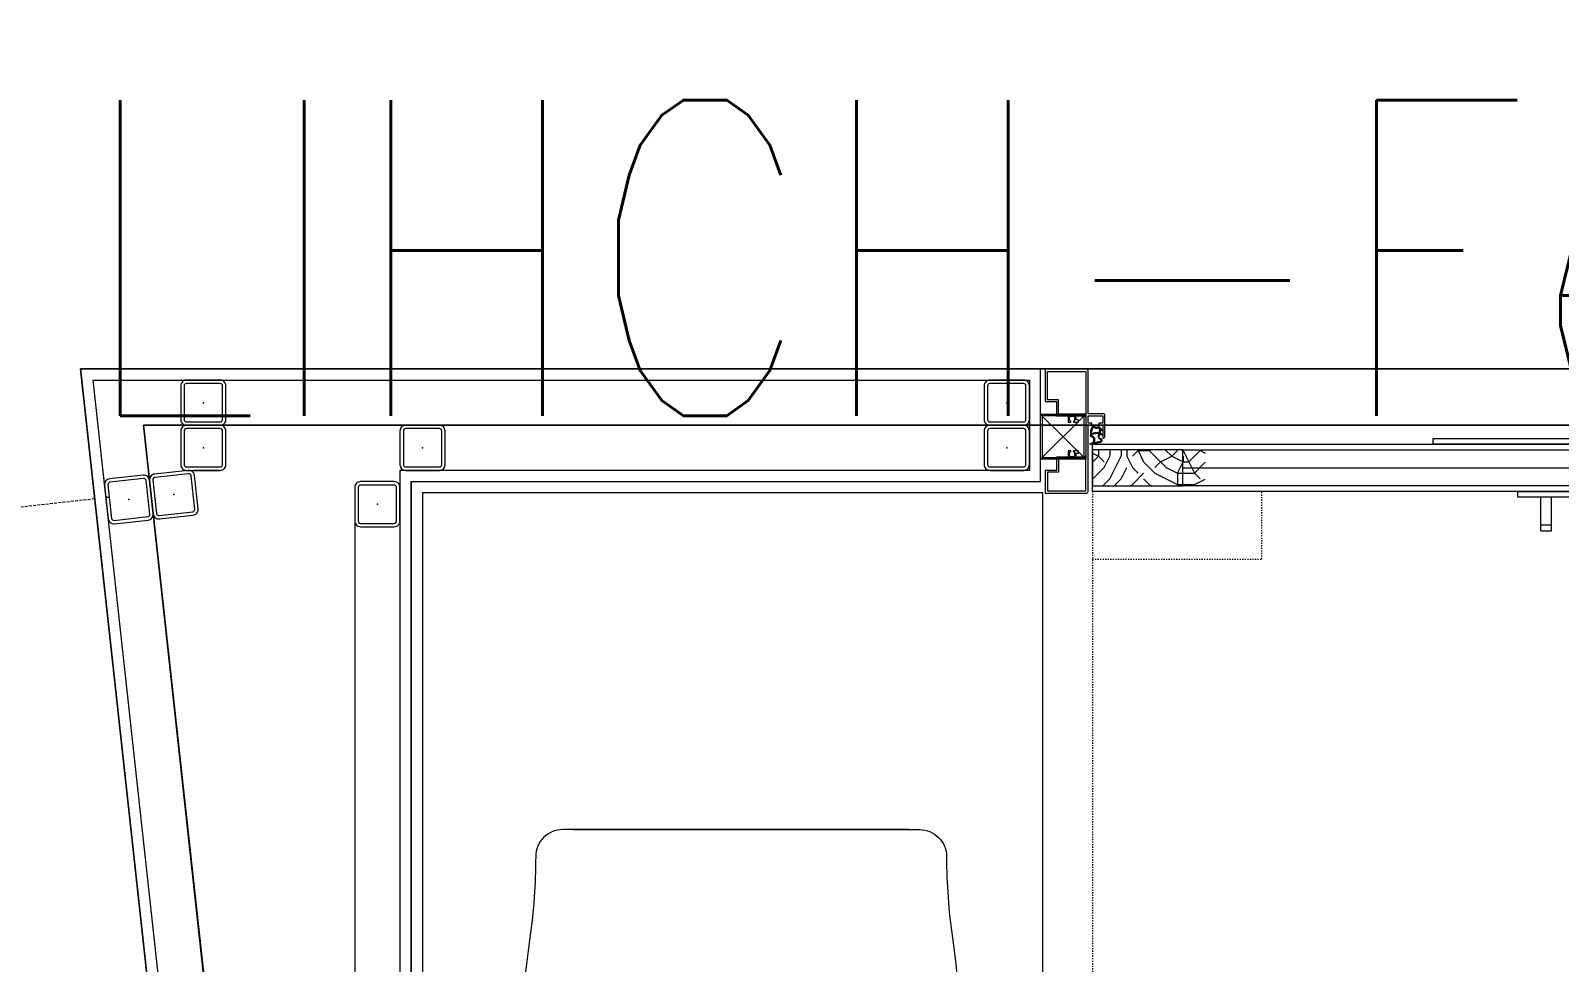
# Model space of a CAD drawing. Extents: x -2749 to 23780, y -1311 to 8245.
# Drawn here: x 9963 to 10098.5, y 2187.4 to 2270 of the extents above; entities that cross this region are included whole.
import ezdxf

# ---------------------------------------------------------------- set-up
doc = ezdxf.new("R2010")
doc.units = 0
doc.header["$MEASUREMENT"] = 0
doc.linetypes.add('DOT2', pattern=[0.125, 0, -0.125])
doc.linetypes.add('HIDDEN', pattern=[0.375, 0.25, -0.125])
doc.layers.get('0').update_dxf_attribs({"color": 9, "lineweight": 9})
for name, color, linetype, lineweight in [('05V', 9, 'Continuous', 9), ('06C', 9, 'Continuous', 9), ('06D', 9, 'Continuous', 9), ('09', 9, 'Continuous', 9), ('10', 9, 'Continuous', 9), ('11', 9, 'Continuous', 9), ('12', 9, 'Continuous', 9), ('20', 9, 'DOT2', 9), ('33', 9, 'BATTING', 9), ('35', 9, 'Continuous', 9), ('40B', 9, 'Continuous', 9), ('E-YAZI', 7, 'Continuous', 30)]:
    doc.layers.add(name, color=color, linetype=linetype, lineweight=lineweight)
doc.styles.add('E-YAZI', font='txttw.shx')
doc.linetypes.add('BATTING', pattern='A,0.0001,-0.1,[134,ltypeshp.shx,S=0.1,R=0,X=-0.1,Y=0],-0.2,[134,ltypeshp.shx,S=0.1,R=180,X=0.1,Y=0],-0.1', length=0.4001)

# ---------------------------------------------------------------- blocks, each defined once
blk = doc.blocks.new('lavabo 120')
at = {"lineweight": 0, "flags": 128}
blk.add_lwpolyline([(55, 0), (0, 0), (0, -120), (55, -120)], close=True, dxfattribs=at)
blk.add_lwpolyline([(55, -120), (55, 0), (0, 0), (0, -120)], close=True)
for points in [[(41.59, -90.14), (10.95, -90.14, -0.414214), (8.55, -87.74, 0.035809), (8.03, -80.54, -0.067889), (8.03, -43, 0.002456), (8.03, -35.74, -0.418149), (12.2, -30.25), (41.32, -30.25)], [(11.93, -90.14), (42.57, -90.14, 0.414214), (44.97, -87.74, -0.035809), (45.49, -80.54, 0.067889), (45.49, -43, -0.025966), (45.49, -35.74, 0.418149), (41.32, -30.25), (12.2, -30.25)]]:
    blk.add_lwpolyline(points, format="xyb")
blk = doc.blocks.new('A$C74064896')
at = {"layer": '05V', "rotation": 180}
blk.add_blockref('lavabo 120', (-414.79, -121), dxfattribs=at)
blk = doc.blocks.new('Prf-40x40')
for points in [[(1.5, -2), (-1.5, -2, -0.414214), (-2, -1.5), (-2, 1.5, -0.414214), (-1.5, 2), (1.5, 2, -0.414214), (2, 1.5), (2, -1.5, -0.414214)], [(1.5, -1.7), (-1.5, -1.7, -0.414214), (-1.7, -1.5), (-1.7, 1.5, -0.414214), (-1.5, 1.7), (1.5, 1.7, -0.414214), (1.7, 1.5), (1.7, -1.5, -0.414214)]]:
    blk.add_lwpolyline(points, format="xyb", close=True)
blk.add_point((0, 0))
blk = doc.blocks.new('p-korkasa_40x40')
at = {"layer": '10'}
for points in [[(-2, -2), (-2, -2, 4.557572), (-2, -2), (2, -2, 6.895317), (2, -2), (2, -2), (2, 2), (-2, 2), (-2, -2)], [(-1.85, -1.85), (-1.85, 1.85), (1.85, 1.85), (1.85, -1.85), (-1.85, -1.85, -4.556435), (-1.85, -1.85)]]:
    blk.add_lwpolyline(points, format="xyb", close=True, dxfattribs=at)
for points in [[(2, -2), (-2, 2)], [(2, 2), (-2, -1.97)]]:
    blk.add_lwpolyline(points, dxfattribs=at)
blk = doc.blocks.new('p-kapı')
at = {"layer": '09'}
h = blk.add_hatch(dxfattribs=at)
h.set_pattern_fill('LOGEND', color=256, scale=10, style=0)
h.set_pattern_definition([(360, (-1595.242, -1979.64), (10, -10), [3, -7]), (360, (-1595.242, -1980.14), (10, -10), [3, -7]), (360, (-1594.742, -1981.14), (10, -10), [2, -8]), (360, (-1594.242, -1982.14), (10, -10), [1.5, -8.5]), (360, (-1594.242, -1983.14), (10, -10), [1, -9]), (360, (-1596.742, -1984.14), (10, -10), [0.5, -2.5, 0.5, -6.5]), (360, (-1595.242, -1984.64), (10, -10), [0.5, -4, 1.5, -4]), (360, (-1593.242, -1985.14), (10, -10), [0.5, -0.5, 0.5, -8.5]), (360, (-1593.742, -1985.64), (10, -10), [0.5, -9.5]), (360, (-1594.242, -1986.64), (10, -10), [1.5, -8.5]), (360, (-1594.242, -1987.64), (10, -10), [2, -8]), (360, (-1594.742, -1988.64), (10, -10), [2.5, -3, 0.5, -4]), (270, (-1598.742, -1982.64), (-10, -10), [0.5, -1, 2.5, -6]), (270, (-1598.242, -1983.64), (-10, -10), [0.5, -0.5, 1.5, -7.5]), (270, (-1597.742, -1987.64), (-10, -10), [1, -9]), (270, (-1597.242, -1983.64), (-10, -10), [2, -3, 0.5, -4.5]), (270, (-1596.742, -1989.14), (-10, -10), [0.5, -9.5]), (270, (-1596.242, -1984.14), (-10, -10), [1.5, -8.5]), (270, (-1595.242, -1984.64), (-10, -10), [1, -9]), (270, (-1594.242, -1984.64), (-10, -10), [0.5, -1.5, 1.5, -6.5]), (270, (-1593.742, -1985.14), (-10, -10), [0.5, -9.5]), (270, (-1593.242, -1983.14), (-10, -10), [1.4, -8.6]), (270, (-1592.742, -1981.14), (-10, -10), [1, -9]), (270, (-1591.742, -1985.14), (-10, -10), [0.5, -9.5]), (270, (-1590.742, -1984.64), (-10, -10), [1.5, -8.5]), (270, (-1589.742, -1984.64), (-10, -10), [1.5, -8.5]), (315, (-1591.242, -1980.6395), (-3e-15, -10), [0.7071, -0.7071, 0.7071, -12.020836]), (315, (-1593.242, -1983.1395), (-3e-15, -10), [1.4142, -12.727936]), (315, (-1597.242, -1988.1395), (-3e-15, -10), [1.4142, -12.727936]), (315, (-1595.242, -1985.6395), (-3e-15, -10), [1.4142, -12.727936]), (315, (-1594.742, -1983.6395), (-3e-15, -10), [1.4142, -12.727936]), (315, (-1591.742, -1981.6395), (-3e-15, -10), [1.4142, -12.727936]), (315, (-1592.742, -1982.1395), (-3e-15, -10), [2.12132, -12.020816]), (315, (-1595.742, -1986.6395), (-3e-15, -10), [0.7071, -13.435036]), (315, (-1596.242, -1987.6395), (-3e-15, -10), [0.7071, -13.435036]), (315, (-1592.242, -1987.6395), (-3e-15, -10), [0.7071, -13.435036]), (315, (-1596.242, -1982.6395), (-3e-15, -10), [0.7071, -13.435036]), (315, (-1590.742, -1986.1395), (-3e-15, -10), [0.7071, -13.435036]), (315, (-1594.242, -1985.1395), (-3e-15, -10), [0.7071, -13.435036]), (315, (-1593.242, -1986.1395), (-3e-15, -10), [0.7071, -13.435036]), (225, (-1593.742, -1984.1395), (-10, 3e-15), [0.7071, -0.7071, 2.12132, -10.606616]), (225, (-1592.242, -1984.1395), (-10, 3e-15), [0.7071, -13.435036]), (225, (-1592.242, -1980.6395), (-10, 3e-15), [0.7071, -13.435036]), (225, (-1594.242, -1983.1395), (-10, 3e-15), [0.7071, -13.435036]), (225, (-1592.742, -1985.1395), (-10, 3e-15), [0.7071, -13.435036]), (225, (-1595.242, -1982.6395), (-10, 3e-15), [0.7071, -13.435036]), (225, (-1591.242, -1982.6395), (-10, 3e-15), [0.7071, -13.435036]), (225, (-1598.242, -1979.6395), (-10, 3e-15), [0.7071, -13.435036]), (225, (-1597.742, -1980.1395), (-10, 3e-15), [1.4142, -12.727936]), (225, (-1597.242, -1980.6395), (-10, 3e-15), [1.4142, -12.727936]), (225, (-1596.242, -1980.6395), (-10, 3e-15), [1.4142, -12.727936]), (225, (-1595.742, -1981.6395), (-10, 3e-15), [1.4142, -12.727936]), (225, (-1591.742, -1985.6395), (-10, 3e-15), [1.4142, -12.727936]), (225, (-1589.742, -1980.6395), (-10, 3e-15), [1.4142, -12.727936]), (225, (-1589.242, -1988.6395), (-10, 3e-15), [1.4142, -12.727936]), (225, (-1589.242, -1987.6395), (-10, 3e-15), [1.4142, -12.727936]), (225, (-1590.242, -1987.1395), (-10, 3e-15), [1.4142, -12.727936]), (225, (-1597.242, -1987.1395), (-10, 3e-15), [2.12132, -12.020816]), (225, (-1590.742, -1986.1395), (-10, 3e-15), [2.12132, -12.020816]), (333.43495, (-1596.242, -1989.1395), (10, -4e-09), [1.118, -21.24268]), (333.43495, (-1596.242, -1984.1395), (10, -4e-09), [1.118, -21.24268]), (333.43495, (-1595.242, -1987.1395), (10, -4e-09), [1.118, -21.24268]), (333.43495, (-1592.242, -1980.1395), (10, -4e-09), [1.118, -21.24268]), (333.43495, (-1592.742, -1981.1395), (10, -4e-09), [1.118, -21.24268]), (333.43495, (-1595.742, -1983.1395), (10, -4e-09), [1.118, -21.24268]), (333.43495, (-1595.742, -1988.1395), (10, -4e-09), [1.118, -21.24268]), (333.43495, (-1592.742, -1985.1395), (10, -4e-09), [2.236, -20.12468]), (296.56505, (-1592.742, -1986.6395), (5e-10, -10), [1.118, -21.24268]), (296.56505, (-1591.242, -1983.6395), (5e-10, -10), [1.118, -21.24268]), (296.56505, (-1596.242, -1985.6395), (5e-10, -10), [1.118, -21.24268]), (296.56505, (-1598.242, -1986.1395), (5e-10, -10), [1.118, -21.24268]), (296.56505, (-1592.242, -1984.1395), (5e-10, -10), [1.118, -21.24268]), (296.56505, (-1593.242, -1984.1395), (5e-10, -10), [1.118, -21.24268]), (296.56505, (-1597.242, -1985.6395), (5e-10, -10), [2.236, -20.12468]), (296.56505, (-1589.742, -1982.1395), (5e-10, -10), [2.236, -20.12468]), (296.56505, (-1590.742, -1982.6395), (5e-10, -10), [2.236, -20.12468]), (243.43495, (-1598.742, -1981.1395), (-4e-09, -10), [1.118, -21.24268]), (243.43495, (-1598.742, -1986.6395), (-4e-09, -10), [1.118, -21.24268]), (243.43495, (-1596.742, -1979.6395), (-4e-09, -10), [1.118, -21.24268]), (243.43495, (-1597.742, -1988.6395), (-4e-09, -10), [1.118, -21.24268]), (243.43495, (-1596.742, -1982.6395), (-4e-09, -10), [1.118, -21.24268]), (243.43495, (-1594.742, -1983.6395), (-4e-09, -10), [1.118, -21.24268]), (243.43495, (-1593.742, -1985.6395), (-4e-09, -10), [1.118, -21.24268]), (243.43495, (-1598.242, -1981.6395), (3e-06, -10.000002), [1.118, -21.24268]), (243.43495, (-1595.742, -1983.1395), (-4e-09, -10), [1.118, -21.24268]), (243.43495, (-1592.742, -1982.1395), (-4e-09, -10), [1.118, -21.24268]), (243.43495, (-1591.742, -1983.1395), (-4e-09, -10), [1.118, -21.24268]), (243.43495, (-1589.742, -1986.1395), (-4e-09, -10), [1.118, -21.24268]), (243.43495, (-1597.242, -1989.1395), (-4e-09, -10), [1.118, -21.24268]), (243.43495, (-1598.742, -1988.6395), (-4e-09, -10), [2.236, -20.12468]), (243.43495, (-1597.242, -1981.6395), (-4e-09, -10), [2.236, -20.12468]), (206.56505, (-1598.742, -1980.1395), (-10, -5e-10), [1.118, -21.24268]), (206.56505, (-1590.242, -1979.6395), (-10, -5e-10), [1.118, -21.24268]), (206.56505, (-1590.742, -1984.6395), (-10, -5e-10), [1.118, -21.24268]), (206.56505, (-1594.742, -1981.1395), (-10, -5e-10), [1.118, -21.24268]), (206.56505, (-1595.242, -1980.1395), (-10, -5e-10), [1.118, -21.24268]), (206.56505, (-1594.242, -1982.1395), (-10, -5e-10), [1.118, -21.24268]), (206.56505, (-1591.242, -1988.1395), (-10, -5e-10), [1.118, -21.24268]), (206.56505, (-1590.242, -1988.6395), (-10, -5e-10), [2.236, -20.12468])])
h.paths.add_polyline_path([(1.17, -4.6), (1.17, -14.6), (4.37, -14.6), (4.37, -4.6)])
at = {"layer": '10'}
h = blk.add_hatch(color=256, dxfattribs=at)
edge = h.paths.add_edge_path()
edge.add_spline(control_points=[(-0.54, -5.49), (-0.59, -5.45), (-0.69, -5.38), (-0.78, -5.27), (-0.89, -5.18), (-0.84, -5.07), (-0.8, -4.97), (-0.82, -4.86), (-0.89, -4.78), (-0.89, -4.69), (-0.89, -4.57), (-0.73, -4.5), (-0.56, -4.42), (-0.32, -4.4), (-0.16, -4.42), (-0.02, -4.41), (0, -4.53), (0.08, -4.6), (0.16, -4.71), (0.29, -4.69), (0.41, -4.67), (0.55, -4.63), (0.6, -4.51), (0.65, -4.33), (0.67, -4.38), (0.68, -4.4)], knot_values=[0, 0, 0, 0, 1.972481, 3.574486, 4.459232, 5.627327, 6.631388, 7.787073, 8.750153, 9.776377, 10.52172, 11.983185, 14.349038, 16.622963, 18.666606, 19.53266, 20.303207, 21.531065, 22.895002, 24.140503, 24.941405, 26.576439, 28.121431, 29.408424, 30.069043, 30.069043, 30.069043, 30.069043], degree=3, periodic=0)
edge.add_arc((0.66, -4.41), 0.02, 350.3039, 376.2766, ccw=False)
edge.add_line((0.68, -4.41), (0.51, -5.36))
edge.add_spline(control_points=[(0.51, -5.36), (0.47, -5.39), (0.4, -5.44), (0.3, -5.45), (0.24, -5.43), (0.24, -5.43), (0.22, -5.36), (0.22, -5.36)], knot_values=[0, 0, 0, 0, 0.223005, 0.446978, 0.802266, 1.018677, 1.060394, 1.060394, 1.060394, 1.060394], degree=3, periodic=0)
edge.add_arc((-0.01, -5.42), 0.24, 372.8446, 501.1424)
edge.add_spline(control_points=[(-0.2, -5.26), (-0.18, -5.29), (-0.19, -5.35), (-0.13, -5.45), (-0.25, -5.44), (-0.26, -5.25), (-0.42, -5.31), (-0.66, -5.3), (-0.53, -5.42), (-0.53, -5.47), (-0.54, -5.49)], knot_values=[1.684533, 1.684533, 1.684533, 1.684533, 1.827513, 2.001132, 2.034133, 2.383878, 2.57075, 2.817302, 2.995365, 3.101802, 3.101802, 3.101802, 3.101802], degree=3, periodic=0)
edge = h.paths.add_edge_path(flags=16)
edge.add_spline(control_points=[(0.49, -4.71), (0.47, -4.72), (0.45, -4.74), (0.41, -4.76), (0.4, -4.77), (0.39, -4.77)], knot_values=[4.696286, 4.696286, 4.696286, 4.696286, 4.796123, 4.796123, 4.85442, 4.85442, 4.85442, 4.85442], degree=3, periodic=0)
edge.add_spline(control_points=[(0.39, -4.77), (0.39, -4.77), (0.39, -4.77), (0.38, -4.77), (0.37, -4.77), (0.35, -4.78), (0.34, -4.78), (0.33, -4.78), (0.32, -4.78), (0.29, -4.78), (0.27, -4.79), (0.23, -4.79), (0.21, -4.79), (0.17, -4.78), (0.16, -4.78), (0.13, -4.77), (0.11, -4.76), (0.08, -4.74), (0.07, -4.73), (0.04, -4.71), (0.03, -4.69), (0.01, -4.67), (0.01, -4.66), (-0.01, -4.64), (-0.02, -4.64), (-0.04, -4.61), (-0.05, -4.58), (-0.07, -4.56)], knot_values=[3.795206, 3.795206, 3.795206, 3.795206, 3.825435, 3.825435, 3.876176, 3.876176, 3.92312, 3.92312, 3.970064, 3.970064, 4.05608, 4.05608, 4.142095, 4.142095, 4.181856, 4.181856, 4.244412, 4.244412, 4.309456, 4.309456, 4.374501, 4.374501, 4.4364, 4.4364, 4.4983, 4.4983, 4.605733, 4.605733, 4.605733, 4.605733], degree=3, periodic=0)
edge.add_arc((-0.14, -4.59), 0.076, 386.2267, 512.7778)
edge.add_arc((0.77, -4.98), 1.06, 156.6238, 191.1623)
edge.add_arc((-0.25, -5.18), 0.02, 191.0999, 300.1954)
edge.add_arc((-0.03, -5.46), 0.342, 24.4881, 128.8713, ccw=False)
edge.add_arc((0.35, -5.3), 0.0708, 198.1816, 359.8423)
edge.add_line((0.42, -5.3), (0.52, -4.73))
edge.add_arc((0.5, -4.72), 0.02, 350.3039, 494.3622)
edge = h.paths.add_edge_path(flags=16)
edge.add_spline(control_points=[(-0.38, -4.47), (-0.38, -4.47), (-0.39, -4.47), (-0.42, -4.48), (-0.45, -4.49), (-0.49, -4.51), (-0.49, -4.51), (-0.49, -4.51)], knot_values=[2.606882, 2.606882, 2.606882, 2.606882, 2.618309, 2.618309, 2.814705, 2.814705, 2.821436, 2.821436, 2.821436, 2.821436], degree=3, periodic=0)
edge.add_spline(control_points=[(-0.49, -4.51), (-0.52, -4.52), (-0.56, -4.53), (-0.59, -4.54), (-0.59, -4.54), (-0.59, -4.54)], knot_values=[2.408074, 2.408074, 2.408074, 2.408074, 2.597739, 2.597739, 2.606882, 2.606882, 2.606882, 2.606882], degree=3, periodic=0)
edge.add_spline(control_points=[(-0.59, -4.54), (-0.61, -4.55), (-0.62, -4.55), (-0.65, -4.57), (-0.67, -4.57), (-0.7, -4.59), (-0.71, -4.59), (-0.72, -4.6)], knot_values=[2.149006, 2.149006, 2.149006, 2.149006, 2.238061, 2.238061, 2.336259, 2.336259, 2.408074, 2.408074, 2.408074, 2.408074], degree=3, periodic=0)
edge.add_spline(control_points=[(-0.72, -4.6), (-0.73, -4.6), (-0.73, -4.6), (-0.75, -4.61), (-0.75, -4.61), (-0.77, -4.62), (-0.77, -4.62), (-0.78, -4.63), (-0.79, -4.63), (-0.79, -4.63)], knot_values=[1.977607, 1.977607, 1.977607, 1.977607, 2.00399, 2.00399, 2.053089, 2.053089, 2.101048, 2.101048, 2.149006, 2.149006, 2.149006, 2.149006], degree=3, periodic=0)
edge.add_arc((-0.78, -4.65), 0.02, 128.4336, 179.4444)
edge.add_spline(control_points=[(-0.8, -4.65), (-0.8, -4.65), (-0.8, -4.65), (-0.8, -4.66), (-0.8, -4.66), (-0.8, -4.68), (-0.8, -4.69), (-0.8, -4.7)], knot_values=[1.698781, 1.698781, 1.698781, 1.698781, 1.709176, 1.709176, 1.751194, 1.751194, 1.814824, 1.814824, 1.814824, 1.814824], degree=3, periodic=0)
edge.add_spline(control_points=[(-0.8, -4.7), (-0.8, -4.7), (-0.8, -4.7), (-0.8, -4.71), (-0.8, -4.72), (-0.8, -4.73), (-0.8, -4.73), (-0.8, -4.74), (-0.8, -4.74), (-0.8, -4.74), (-0.79, -4.75), (-0.79, -4.75), (-0.79, -4.75), (-0.79, -4.75), (-0.79, -4.76), (-0.79, -4.76), (-0.79, -4.76), (-0.78, -4.76)], knot_values=[1.498289, 1.498289, 1.498289, 1.498289, 1.4989, 1.4989, 1.556387, 1.556387, 1.58513, 1.58513, 1.613874, 1.613874, 1.646409, 1.646409, 1.665385, 1.665385, 1.684361, 1.684361, 1.698781, 1.698781, 1.698781, 1.698781], degree=3, periodic=0)
edge.add_line((-0.78, -4.76), (-0.76, -4.81))
edge.add_line((-0.76, -4.81), (-0.73, -4.89))
edge.add_line((-0.73, -4.89), (-0.72, -4.97))
edge.add_line((-0.72, -4.97), (-0.74, -5.07))
edge.add_spline(control_points=[(-0.74, -5.07), (-0.74, -5.08), (-0.75, -5.09), (-0.76, -5.12), (-0.76, -5.13), (-0.77, -5.15)], knot_values=[0.932214, 0.932214, 0.932214, 0.932214, 0.972815, 0.972815, 1.05928, 1.05928, 1.05928, 1.05928], degree=3, periodic=0)
edge.add_arc((-0.75, -5.15), 0.02, 155.8712, 228.8124)
edge.add_spline(control_points=[(-0.76, -5.17), (-0.76, -5.18), (-0.75, -5.18), (-0.74, -5.19), (-0.74, -5.19), (-0.74, -5.19)], knot_values=[0.619149, 0.619149, 0.619149, 0.619149, 0.680038, 0.680038, 0.680134, 0.680134, 0.680134, 0.680134], degree=3, periodic=0)
edge.add_line((-0.74, -5.19), (-0.71, -5.22))
edge.add_arc((-0.66, -5.16), 0.076, 225.6174, 248.1751)
edge.add_line((-0.68, -5.23), (-0.61, -5.24))
edge.add_line((-0.61, -5.24), (-0.53, -5.23))
edge.add_line((-0.53, -5.23), (-0.45, -5.23))
edge.add_line((-0.45, -5.23), (-0.4, -5.23))
edge.add_line((-0.4, -5.23), (-0.4, -5.23))
edge.add_arc((-0.41, -5.15), 0.076, 277.7459, 367.2282)
edge.add_line((-0.33, -5.14), (-0.33, -5.14))
edge.add_line((-0.33, -5.14), (-0.35, -5.08))
edge.add_line((-0.35, -5.08), (-0.36, -4.98))
edge.add_line((-0.36, -4.98), (-0.35, -4.86))
edge.add_line((-0.35, -4.86), (-0.35, -4.79))
edge.add_line((-0.35, -4.79), (-0.32, -4.65))
edge.add_arc((0.63, -4.93), 0.983, 158.9159, 163.3259, ccw=False)
edge.add_arc((-0.36, -4.55), 0.076, 336.3055, 465.435)
at = {"layer": '06C'}
blk.add_line((7.87, -45.3), (7.87, -44.3), dxfattribs=at)
for points in [[(5.37, -42.3), (4.87, -42.3), (4.87, -47.3), (5.37, -47.3)], [(8.37, -45.3), (5.37, -45.3), (5.37, -44.3), (8.37, -44.3)]]:
    blk.add_lwpolyline(points, close=True, dxfattribs=at)
at = {"layer": '10'}
for p, q in [((-0.65, -5.24), (-0.4, -5.23)), ((0.52, -4.73), (0.42, -5.3)), ((0.68, -4.41), (0.51, -5.36))]:
    blk.add_line(p, q, dxfattribs=at)
blk.add_lwpolyline([(-3.12, -0.4, -0.414214), (-3.1, -0.43), (-3.1, -1.4), (-1.86, -1.4, -0.414214), (-1.84, -1.43), (-1.84, -2.45), (-1.28, -2.45), (-1.28, -2.68), (-1.39, -2.68), (-1.35, -2.64, 0.091673), (-1.43, -2.57), (-1.46, -2.6, 0.288261), (-1.7, -2.6), (-1.74, -2.57, 0.091673), (-1.81, -2.64), (-1.77, -2.68, 0.288261), (-1.77, -2.92), (-1.81, -2.95, 0.091673), (-1.74, -3.02), (-1.7, -2.99, 0.288261), (-1.46, -2.99), (-1.43, -3.02, 0.091673), (-1.35, -2.95), (-1.39, -2.92), (-1.28, -2.92), (-1.28, -3.32, -0.414214), (-1.31, -3.35), (-1.46, -3.35, -0.414214), (-1.48, -3.32), (-1.48, -3.15), (-1.84, -3.15), (-1.84, -3.85, 0.414214), (-1.69, -4), (1.69, -4, 0.414214), (1.84, -3.85), (1.84, -3.15), (1.48, -3.15), (1.48, -3.32, -0.414214), (1.46, -3.35), (1.31, -3.35, -0.414214), (1.28, -3.32), (1.28, -2.92), (1.39, -2.92), (1.35, -2.95, 0.091673), (1.43, -3.02), (1.46, -2.99, 0.288261), (1.7, -2.99), (1.74, -3.02, 0.091673), (1.81, -2.95), (1.77, -2.92, 0.288261), (1.77, -2.68), (1.81, -2.64, 0.091673), (1.74, -2.57), (1.7, -2.6, 0.288261), (1.46, -2.6), (1.43, -2.57, 0.091673), (1.35, -2.64), (1.39, -2.68), (1.28, -2.68), (1.28, -2.45), (1.84, -2.45), (1.84, -1.43, -0.414214), (1.87, -1.4), (3, -1.4), (3, -0.43, -0.414214), (3.03, -0.4), (5, -0.4, -0.414214), (5.02, -0.43), (5.02, -4.05, -0.414214), (4.87, -4.2), (-1, -4.2), (-1, -4.53, -0.414214), (-1.02, -4.55), (-1.15, -4.55, -0.414214), (-1.18, -4.53), (-1.18, -4.2), (-1.84, -4.2), (-1.84, -5.52), (-1.18, -5.52), (-1.18, -5.19, -0.414214), (-1.15, -5.17), (-1.02, -5.17, -0.414214), (-1, -5.19), (-1, -5.52), (0.14, -5.52), (0.14, -5.55, -0.414214), (-0.01, -5.7), (-1.87, -5.7, -0.414214), (-2.02, -5.55), (-2.02, -4.2), (-5.83, -4.2, -0.414214), (-5.98, -4.05), (-5.98, -0.43, -0.414214), (-5.95, -0.4)], format="xyb", close=True, dxfattribs=at)
for points in [[(-5.78, -0.6), (-5.78, -4), (-2, -4), (-2, -1.58), (-3.26, -1.58), (-3.26, -0.6)], [(2, -1.58), (3.16, -1.58), (3.16, -0.6), (4.82, -0.6), (4.82, -4), (2, -4)], [(0.67, -34.8), (0.17, -34.8), (0.17, -54.8), (0.67, -54.8)]]:
    blk.add_lwpolyline(points, close=True, dxfattribs=at)
blk.add_lwpolyline([(-0.29, -4.54), (-0.32, -4.65), (-0.35, -4.79), (-0.35, -4.86), (-0.36, -4.98), (-0.35, -5.08), (-0.33, -5.14), (-0.35, -5.2), (-0.4, -5.23), (-0.45, -5.23), (-0.53, -5.23), (-0.61, -5.24), (-0.68, -5.23), (-0.71, -5.22), (-0.74, -5.19), (-0.77, -5.16), (-0.74, -5.07), (-0.72, -4.97), (-0.73, -4.89), (-0.76, -4.81), (-0.78, -4.76), (-0.8, -4.7), (-0.79, -4.63), (-0.72, -4.6), (-0.59, -4.54), (-0.49, -4.51), (-0.38, -4.47), (-0.3, -4.5), (-0.3, -4.5), (-0.29, -4.54)], dxfattribs=at)
for centre, radius, start, end in [((-0.78, -4.65), 0.02, 128.4336, 173.2033), ((-0.75, -5.15), 0.02, 158.8417, 227.7427), ((-0.66, -5.16), 0.076, 225.6174, 270.7329), ((-0.41, -5.15), 0.076, 277.7459, 5.7821), ((-0.36, -4.55), 0.076, 336.3055, 105.435), ((0.63, -4.93), 0.983, 158.9159, 192.4907), ((0.77, -4.98), 1.06, 156.6238, 191.1647), ((-0.25, -5.18), 0.02, 191.2271, 300.1954), ((-0.03, -5.46), 0.342, 24.4547, 128.8713), ((-0.14, -4.59), 0.076, 26.2267, 152.7778), ((-0.01, -5.42), 0.24, 12.8446, 141.1424), ((0.35, -5.3), 0.0708, 197.4548, 1.5695), ((0.5, -4.72), 0.02, 350.3039, 134.3622)]:
    blk.add_arc(centre, radius, start, end, dxfattribs=at)
for points, knots in [([(-0.54, -5.49), (-0.59, -5.45), (-0.69, -5.38), (-0.78, -5.27), (-0.89, -5.18), (-0.84, -5.07), (-0.8, -4.97), (-0.82, -4.86), (-0.89, -4.78), (-0.89, -4.69), (-0.89, -4.57), (-0.73, -4.5), (-0.56, -4.42), (-0.32, -4.4), (-0.16, -4.42), (-0.02, -4.41), (0, -4.53), (0.08, -4.6), (0.16, -4.71), (0.29, -4.69), (0.41, -4.67), (0.55, -4.63), (0.62, -4.51), (0.65, -4.33), (0.67, -4.38), (0.68, -4.4)], [0, 0, 0, 0, 1.972481, 3.574486, 4.459232, 5.627327, 6.631388, 7.787073, 8.750153, 9.776377, 10.52172, 11.983185, 14.349038, 16.622963, 18.666606, 19.53266, 20.303207, 21.531065, 22.895002, 24.140503, 24.941405, 26.576439, 28.121431, 29.408424, 30.069043, 30.069043, 30.069043, 30.069043]), ([(-0.77, -5.15), (-0.76, -5.13), (-0.76, -5.12), (-0.74, -5.09), (-0.74, -5.07), (-0.73, -5.04), (-0.72, -5.03), (-0.72, -4.99), (-0.72, -4.97), (-0.72, -4.93), (-0.72, -4.91), (-0.73, -4.87), (-0.74, -4.85), (-0.75, -4.82), (-0.76, -4.81), (-0.77, -4.8), (-0.77, -4.79), (-0.78, -4.77), (-0.78, -4.76), (-0.79, -4.76), (-0.79, -4.75), (-0.79, -4.75), (-0.79, -4.75), (-0.79, -4.75), (-0.8, -4.74), (-0.8, -4.74), (-0.8, -4.74), (-0.8, -4.73), (-0.8, -4.73), (-0.8, -4.72), (-0.8, -4.71), (-0.8, -4.69), (-0.8, -4.68), (-0.8, -4.66), (-0.8, -4.66), (-0.8, -4.65), (-0.8, -4.65), (-0.8, -4.65)], [0.9322139, 0.9322139, 0.9322139, 0.9322139, 1.0186789, 1.0186789, 1.0825561, 1.0825561, 1.1464333, 1.1464333, 1.2253969, 1.2253969, 1.3043605, 1.3043605, 1.37226, 1.37226, 1.4156034, 1.4156034, 1.4589469, 1.4589469, 1.5127089, 1.5127089, 1.5316849, 1.5316849, 1.5506609, 1.5506609, 1.5831957, 1.5831957, 1.6119392, 1.6119392, 1.6406827, 1.6406827, 1.6981697, 1.6981697, 1.7624109, 1.7624109, 1.8044287, 1.8044287, 1.8148244, 1.8148244, 1.8148244, 1.8148244]), ([(-0.79, -4.63), (-0.79, -4.63), (-0.78, -4.63), (-0.77, -4.62), (-0.77, -4.62), (-0.75, -4.61), (-0.75, -4.61), (-0.72, -4.6), (-0.7, -4.59), (-0.67, -4.57), (-0.65, -4.57), (-0.62, -4.55), (-0.6, -4.55), (-0.55, -4.53), (-0.52, -4.52), (-0.45, -4.49), (-0.42, -4.48), (-0.39, -4.47), (-0.38, -4.47), (-0.38, -4.47)], [1.9776074, 1.9776074, 1.9776074, 1.9776074, 2.025566, 2.025566, 2.0735245, 2.0735245, 2.1226235, 2.1226235, 2.2208216, 2.2208216, 2.3190196, 2.3190196, 2.4172177, 2.4172177, 2.6136138, 2.6136138, 2.8100099, 2.8100099, 2.8214364, 2.8214364, 2.8214364, 2.8214364]), ([(-0.71, -5.22), (-0.72, -5.21), (-0.73, -5.2), (-0.75, -5.18), (-0.76, -5.18), (-0.76, -5.17)], [0.5601748, 0.5601748, 0.5601748, 0.5601748, 0.6192452, 0.6192452, 0.6801336, 0.6801336, 0.6801336, 0.6801336]), ([(-0.2, -5.26), (-0.18, -5.29), (-0.19, -5.35), (-0.13, -5.45), (-0.25, -5.44), (-0.26, -5.25), (-0.42, -5.31), (-0.66, -5.3), (-0.53, -5.42), (-0.53, -5.47), (-0.54, -5.49)], [1.684533, 1.684533, 1.684533, 1.684533, 1.827513, 2.001132, 2.034133, 2.383878, 2.57075, 2.817302, 2.995365, 3.101802, 3.101802, 3.101802, 3.101802]), ([(-0.07, -4.56), (-0.05, -4.58), (-0.04, -4.61), (-0.02, -4.64), (-0.01, -4.64), (0.01, -4.66), (0.01, -4.67), (0.03, -4.69), (0.04, -4.71), (0.07, -4.73), (0.08, -4.74), (0.11, -4.76), (0.13, -4.77), (0.16, -4.78), (0.17, -4.78), (0.21, -4.79), (0.23, -4.79), (0.27, -4.79), (0.29, -4.78), (0.32, -4.78), (0.33, -4.78), (0.34, -4.78), (0.35, -4.78), (0.37, -4.77), (0.38, -4.77), (0.39, -4.77), (0.39, -4.77), (0.39, -4.77)], [3.7952058, 3.7952058, 3.7952058, 3.7952058, 3.9026393, 3.9026393, 3.9645387, 3.9645387, 4.0264381, 4.0264381, 4.0914828, 4.0914828, 4.1565275, 4.1565275, 4.2190829, 4.2190829, 4.2588441, 4.2588441, 4.3448595, 4.3448595, 4.4308749, 4.4308749, 4.4778191, 4.4778191, 4.5247633, 4.5247633, 4.5755038, 4.5755038, 4.6057333, 4.6057333, 4.6057333, 4.6057333]), ([(0.51, -5.36), (0.47, -5.39), (0.4, -5.44), (0.3, -5.45), (0.24, -5.43), (0.24, -5.43), (0.22, -5.36), (0.22, -5.36)], [0, 0, 0, 0, 0.223005, 0.446978, 0.802266, 1.018677, 1.060394, 1.060394, 1.060394, 1.060394]), ([(0.39, -4.77), (0.4, -4.77), (0.41, -4.76), (0.45, -4.74), (0.47, -4.72), (0.49, -4.71)], [4.6962856, 4.6962856, 4.6962856, 4.6962856, 4.7545829, 4.7545829, 4.8544198, 4.8544198, 4.8544198, 4.8544198])]:
    blk.add_open_spline(points, degree=3, knots=knots, dxfattribs=at)
at = {"layer": '12', "ltscale": 20}
for points in [[(0.67, -85.4), (4.87, -85.4), (4.87, -4.6), (0.67, -4.6)], [(4.37, -12.6), (1.17, -12.6), (1.17, -4.6), (4.37, -4.6)], [(1.17, -75.4), (4.37, -75.4), (4.37, -12.6), (1.17, -12.6)]]:
    blk.add_lwpolyline(points, close=True, dxfattribs=at)
at = {"layer": '20'}
for points in [[(4.87, -4.6), (86.47, -4.6)], [(4.87, -4.6), (10.87, -4.6), (10.87, -19.6), (4.87, -19.6), (4.87, -4.6)]]:
    blk.add_lwpolyline(points, dxfattribs=at)
blk.add_arc((4.87, -4.6), 81.6, 270.1053, 0, dxfattribs=at)
at = {"layer": '33', "ltscale": 0.2}
blk.add_lwpolyline([(2.77, -12.6), (2.77, -75.4)], dxfattribs=at)
at = {"layer": '10', "rotation": 270}
blk.add_blockref('p-korkasa_40x40', (0, -2), dxfattribs=at)
blk = doc.blocks.new('1.KAT PLANI')
at = {"layer": '06D'}
for points in [[(10048, 2235), (9979.78, 2235)], [(9997.47, 2011.18), (9973.51, 2230.13)], [(9991.71, 2228), (9991.71, 2110.39)]]:
    blk.add_lwpolyline(points, dxfattribs=at)
at = {"layer": '11'}
for points in [[(9992.5, 2010.64), (9967.4, 2240), (10052.5, 2240)], [(9993.49, 2010.75), (9968.51, 2239), (10051.5, 2239), (10051.5, 2231), (9995.71, 2231)], [(9996.71, 2230), (10052.5, 2230), (10052.5, 2240)], [(9979.78, 2231), (9977.44, 2231)], [(9995.71, 2231), (9995.71, 2110.25)], [(9996.71, 2230), (9996.71, 2110)]]:
    blk.add_lwpolyline(points, dxfattribs=at)
at = {"layer": '20', "linetype": 'HIDDEN', "lineweight": 0}
for points in [[(7497.5, 1433.22, -0.101512), (9968.66, 2228.47, -0.101512)], [(9969.65, 2228.57, -0.000012), (9969.95, 2228.61)]]:
    blk.add_lwpolyline(points, format="xyb", dxfattribs=at)
at = {"layer": '40B'}
for points in [[(7492.78, 1179.73, -0.007125), (7647.15, 1268.13), (7703.07, 1167.17, -0.099521), (10004.84, 1897.89), (9998.81, 1952.98), (10003.78, 1953.52), (9972.97, 2235), (10477.5, 2235), (10477.5, 2372.5), (10145, 2372.5), (10145, 2365), (8530.5, 2365), (8530.5, 2825), (7900, 2825), (7900, 1845), (7900, 1837.5), (7492.5, 1837.5)], [(10232.5, 2235), (9972.97, 2235), (9973.51, 2230.13), (9997.79, 2008.75), (9997.87, 2008.2, -0.009041), (10222.5, 2028.5), (10232.5, 2029.91), (10232.5, 2235)]]:
    blk.add_lwpolyline(points, format="xyb", close=True, dxfattribs=at)
at = {"xscale": -1, "rotation": 90}
blk.add_blockref('p-kapı', (10052.5, 2234), dxfattribs=at)
at = {"layer": '10', "xscale": -1}
for p in [(9978.28, 2237), (10049.5, 2237), (9978.28, 2233), (9997.71, 2233), (10049.5, 2233), (9993.71, 2228)]:
    blk.add_blockref('Prf-40x40', p, dxfattribs=at)
at = {"layer": '10', "xscale": -0.9999999999999908, "rotation": 96.25982961374353}
for p in [(9975.66, 2228.85), (9971.68, 2228.42)]:
    blk.add_blockref('Prf-40x40', p, dxfattribs=at)

msp = doc.modelspace()

# ---------------------------------------------------------------- linework, layer by layer
at = {"layer": '35'}
msp.add_lwpolyline([(7909.5, 2803), (8525.5, 2803), (8525.5, 2363), (10472.5, 2363), (10472.5, 2240), (9967.4, 2240), (10004.84, 1897.89, 0.099521), (7703.07, 1167.17)], format="xyb", dxfattribs=at)
msp.add_lwpolyline([(10217.5, 2230), (10217.5, 2033.15, 0.008456), (10007.23, 2014.24), (9996.68, 2110.55), (9996.71, 2230), (10052.5, 2230), (10052.5, 2240), (10142.5, 2240), (10142.5, 2230)], format="xyb", close=True, dxfattribs=at)

# ---------------------------------------------------------------- block references
msp.add_blockref('A$C74064896', (10467.5, 2230))
at = {"layer": '06D'}
msp.add_blockref('1.KAT PLANI', (0, 0), dxfattribs=at)

# ---------------------------------------------------------------- texts
at = {"layer": 'E-YAZI', "color": 3, "style": 'E-YAZI', "width": 0.8}
msp.add_text('2x1.5 LIHCH-Fe180/PH90', height=28, dxfattribs=at).set_placement((9868.19, 2235.85))

doc.saveas('drawing.dxf')
